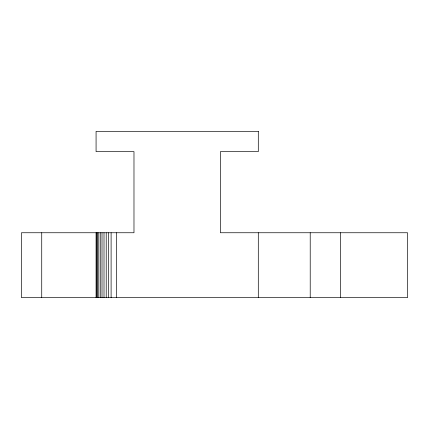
<?xml version="1.0" encoding="UTF-8"?>
<svg xmlns="http://www.w3.org/2000/svg" width="429" height="429" viewBox="0 0 429 429"><rect width="100%" height="100%" fill="white"/><g stroke="black" fill="none" stroke-linecap="round" stroke-linejoin="round"><path stroke-width="0.64" d="M340.465 232.749L340.465 297.64M310.215 232.749L310.215 297.64M258.301 232.749L258.301 297.64M116.35 232.749L116.35 297.64M111.106 232.749L111.106 297.64M108.591 232.749L108.591 297.64M106.215 232.749L106.215 297.64M104.006 232.749L104.006 297.64M102.016 232.749L102.016 297.64M100.263 232.749L100.263 297.64M98.793 232.749L98.793 297.64M97.619 232.749L97.619 297.64M96.766 232.749L96.766 297.64M96.075 232.749L96.075 297.64M41.731 232.749L41.731 297.64M258.301 131.36L96.075 131.36L96.075 151.635L133.982 151.635L133.982 232.749L21.45 232.749L21.45 297.64L407.55 297.64L407.55 232.749L220.393 232.749L220.393 151.635L258.301 151.635L258.301 131.36"/></g></svg>
